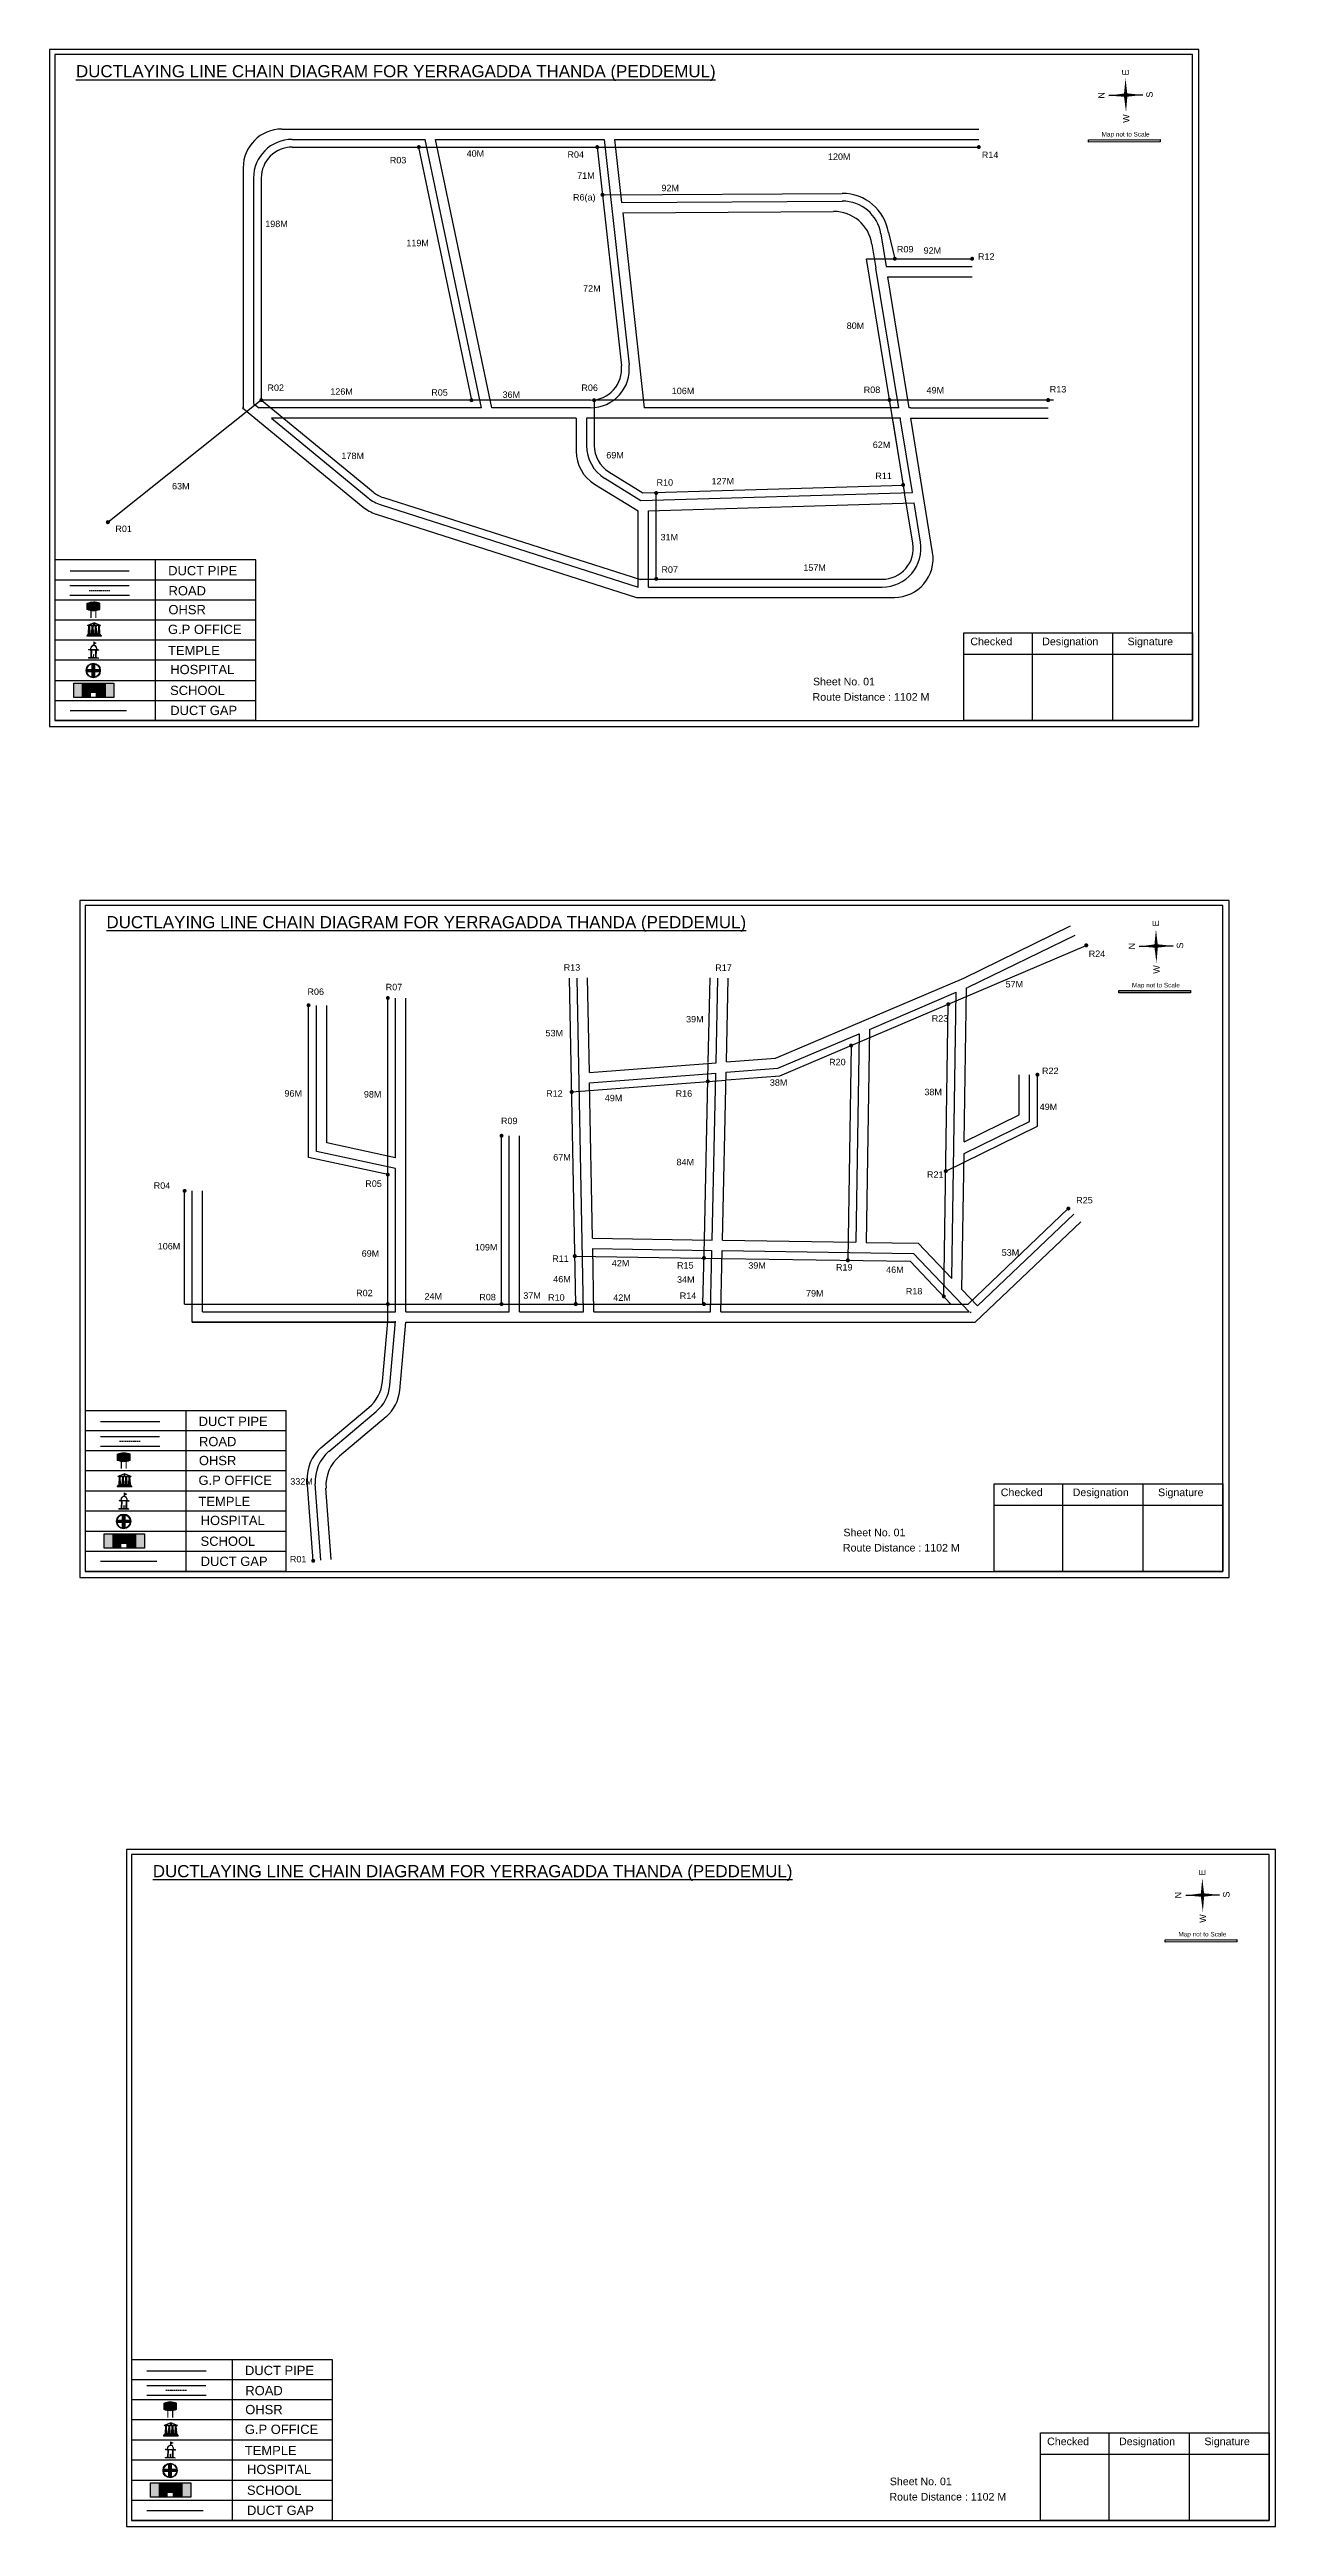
# Model space of a CAD drawing. Header units: inches. Extents: x -117 to 51867, y -12715 to 3423.
# Drawn here: x 47510 to 48459, y -12148 to -10229 of the extents above; entities that cross this region are included whole.
import ezdxf

# ---------------------------------------------------------------- set-up
doc = ezdxf.new("R2010")
doc.units = ezdxf.units.IN
doc.header["$MEASUREMENT"] = 0
doc.linetypes.add('DASHEDX2', pattern=[1.5, 1, -0.5])
for name, color, linetype in [('LANDMARK', 7, 'Continuous'), ('OHT', 7, 'Continuous'), ('pipe', 5, 'Continuous')]:
    doc.layers.add(name, color=color, linetype=linetype)
doc.styles.get("Standard").update_dxf_attribs({"font": 'arial.ttf'})

# ---------------------------------------------------------------- blocks, each defined once
blk = doc.blocks.new('OHT')
at = {"linetype": 'Continuous', "lineweight": 0, "true_color": 0x0ffffc}
blk.add_hatch(color=4, dxfattribs=at).paths.add_polyline_path([(0.01, 1), (0, 1, 0.101323), (-0.4, 0.92), (-0.4, 0.52, 0.194075), (0.4, 0.52), (0.4, 0.92, 0.097877)])
at = {"color": 4, "linetype": 'Continuous', "lineweight": 0, "true_color": 0x0ffffc, "flags": 128}
for points in [[(-0.4, 0.52), (-0.4, 0.92)], [(0.4, 0.52), (0.4, 0.92)]]:
    blk.add_lwpolyline(points, dxfattribs=at)
at = {"color": 4, "linetype": 'Continuous', "lineweight": 0, "true_color": 0x0ffffc, "const_width": 0.075, "flags": 128}
for points in [[(-0.15, 0), (-0.15, 0.48)], [(0.15, 0), (0.15, 0.47)]]:
    blk.add_lwpolyline(points, dxfattribs=at)
at = {"color": 4, "linetype": 'Continuous', "lineweight": 0, "true_color": 0x0ffffc}
for centre, radius, start, end in [((0.01, -0.02), 1.02, 67.3109, 113.4711), ((0, 1.51), 1.07, 247.7682, 291.7007)]:
    blk.add_arc(centre, radius, start, end, dxfattribs=at)
blk = doc.blocks.new('Government_Office')
at = {"linetype": 'Continuous', "lineweight": 0, "true_color": 0xff0000}
for points in [[(-0.5, 0.05), (0.5, 0.05), (0.5, 0), (-0.5, 0)], [(-0.45, 0.08), (-0.45, 0.12), (0.45, 0.12), (0.45, 0.08)], [(-0.4, 0.14), (-0.4, 0.18), (0.4, 0.18), (0.4, 0.14)]]:
    blk.add_hatch(color=1, dxfattribs=at).paths.add_polyline_path(points)
h = blk.add_hatch(color=1, dxfattribs=at)
h.paths.add_polyline_path([(0.44, 0.72), (0.45, 0.75), (0, 0.93), (-0.45, 0.75), (-0.44, 0.72)])
h.paths.add_polyline_path([(0.36, 0.75), (-0.36, 0.75), (0, 0.9)], flags=16)
h.paths.add_polyline_path([(0, 0.78, -1), (0, 0.87, -1)], flags=0)
h = blk.add_hatch(color=1, dxfattribs=at)
edge = h.paths.add_edge_path()
edge.add_line((-0.27, 0.2), (-0.3, 0.68))
edge.add_line((-0.3, 0.68), (-0.29, 0.68))
edge.add_arc((-0.28, 0.69), 0.0176, 225.304, 441.5659)
edge.add_line((-0.28, 0.7), (-0.39, 0.7))
edge.add_arc((-0.39, 0.69), 0.0176, 98.4341, 314.696)
edge.add_line((-0.38, 0.68), (-0.37, 0.68))
edge.add_line((-0.37, 0.68), (-0.4, 0.2))
edge.add_line((-0.4, 0.2), (-0.27, 0.2))
h = blk.add_hatch(color=1, dxfattribs=at)
edge = h.paths.add_edge_path()
edge.add_line((-0.05, 0.2), (-0.07, 0.68))
edge.add_line((-0.07, 0.68), (-0.07, 0.68))
edge.add_arc((-0.05, 0.69), 0.0176, 225.304, 441.5659)
edge.add_line((-0.05, 0.7), (-0.17, 0.7))
edge.add_arc((-0.17, 0.69), 0.0176, 98.4341, 314.696)
edge.add_line((-0.16, 0.68), (-0.15, 0.68))
edge.add_line((-0.15, 0.68), (-0.18, 0.2))
edge.add_line((-0.18, 0.2), (-0.05, 0.2))
h = blk.add_hatch(color=1, dxfattribs=at)
edge = h.paths.add_edge_path()
edge.add_arc((0, 0.83), 0.0467, 90, 270)
edge.add_arc((0, 0.83), 0.0467, 270, 450)
h = blk.add_hatch(color=1, dxfattribs=at)
edge = h.paths.add_edge_path()
edge.add_line((0.18, 0.2), (0.15, 0.68))
edge.add_line((0.15, 0.68), (0.16, 0.68))
edge.add_arc((0.17, 0.69), 0.0176, 225.304, 441.5659)
edge.add_line((0.17, 0.7), (0.05, 0.7))
edge.add_arc((0.05, 0.69), 0.0176, 98.4341, 314.696)
edge.add_line((0.07, 0.68), (0.07, 0.68))
edge.add_line((0.07, 0.68), (0.05, 0.2))
edge.add_line((0.05, 0.2), (0.18, 0.2))
h = blk.add_hatch(color=1, dxfattribs=at)
edge = h.paths.add_edge_path()
edge.add_line((0.4, 0.2), (0.37, 0.68))
edge.add_line((0.37, 0.68), (0.38, 0.68))
edge.add_arc((0.39, 0.69), 0.0176, 225.304, 441.5659)
edge.add_line((0.4, 0.7), (0.28, 0.7))
edge.add_arc((0.28, 0.69), 0.0176, 98.4341, 314.696)
edge.add_line((0.29, 0.68), (0.3, 0.68))
edge.add_line((0.3, 0.68), (0.27, 0.2))
edge.add_line((0.27, 0.2), (0.4, 0.2))
at = {"color": 1, "linetype": 'Continuous', "lineweight": 0, "true_color": 0xff0000, "flags": 128}
for points in [[(-0.5, 0.05), (0.5, 0.05), (0.5, 0), (-0.5, 0)], [(-0.45, 0.75), (-0.44, 0.72), (0.44, 0.72), (0.45, 0.75), (0, 0.93)], [(-0.45, 0.08), (-0.45, 0.12), (0.45, 0.12), (0.45, 0.08)], [(-0.4, 0.14), (-0.4, 0.18), (0.4, 0.18), (0.4, 0.14)], [(-0.36, 0.75), (0.36, 0.75), (0, 0.9)]]:
    blk.add_lwpolyline(points, close=True, dxfattribs=at)
for points in [[(-0.27, 0.2), (-0.3, 0.68), (-0.29, 0.68, 1.379694), (-0.28, 0.7), (-0.39, 0.7, 1.379694), (-0.38, 0.68), (-0.37, 0.68), (-0.4, 0.2)], [(-0.05, 0.2), (-0.07, 0.68), (-0.07, 0.68, 1.379694), (-0.05, 0.7), (-0.17, 0.7, 1.379694), (-0.16, 0.68), (-0.15, 0.68), (-0.18, 0.2)], [(0, 0.87, 1), (0, 0.78, 1)], [(0.18, 0.2), (0.15, 0.68), (0.16, 0.68, 1.379694), (0.17, 0.7), (0.05, 0.7, 1.379694), (0.07, 0.68), (0.07, 0.68), (0.05, 0.2)], [(0.4, 0.2), (0.37, 0.68), (0.38, 0.68, 1.379694), (0.4, 0.7), (0.28, 0.7, 1.379694), (0.29, 0.68), (0.3, 0.68), (0.27, 0.2)]]:
    blk.add_lwpolyline(points, format="xyb", close=True, dxfattribs=at)
blk = doc.blocks.new('Temple')
at = {"linetype": 'Continuous', "lineweight": 0, "true_color": 0xff0000}
h = blk.add_hatch(color=1, dxfattribs=at)
edge = h.paths.add_edge_path()
edge.add_line((0.17, 0.49), (0.22, 0.49))
edge.add_line((0.22, 0.49), (0.22, 0.5))
edge.add_line((0.22, 0.5), (0.31, 0.5))
edge.add_line((0.31, 0.5), (0.31, 0.53))
edge.add_line((0.31, 0.53), (0.26, 0.53))
edge.add_line((0.26, 0.53), (0.26, 0.54))
edge.add_line((0.26, 0.54), (0.2, 0.54))
edge.add_spline(control_points=[(0.2, 0.54), (0.2, 0.59), (0.19, 0.64), (0.14, 0.74), (0.09, 0.79), (0.03, 0.8), (0.02, 0.81), (0.01, 0.81)], knot_values=[4.712389, 4.712389, 4.712389, 4.712389, 5.278166, 5.278166, 6.117402, 6.117402, 6.223801, 6.223801, 6.223801, 6.223801], degree=3, periodic=0)
edge.add_line((0.01, 0.81), (0.01, 0.79))
edge.add_line((0.01, 0.79), (-0.01, 0.79))
edge.add_line((-0.01, 0.79), (-0.01, 0.81))
edge.add_spline(control_points=[(-0.01, 0.81), (-0.05, 0.8), (-0.1, 0.78), (-0.17, 0.7), (-0.2, 0.63), (-0.2, 0.55), (-0.2, 0.55), (-0.2, 0.54)], knot_values=[6.343965, 6.343965, 6.343965, 6.343965, 6.956638, 6.956638, 7.795874, 7.795874, 7.853982, 7.853982, 7.853982, 7.853982], degree=3, periodic=0)
edge.add_line((-0.2, 0.54), (-0.26, 0.54))
edge.add_line((-0.26, 0.54), (-0.26, 0.53))
edge.add_line((-0.26, 0.53), (-0.31, 0.53))
edge.add_line((-0.31, 0.53), (-0.31, 0.5))
edge.add_line((-0.31, 0.5), (-0.22, 0.5))
edge.add_line((-0.22, 0.5), (-0.22, 0.49))
edge.add_line((-0.22, 0.49), (-0.17, 0.49))
edge.add_line((-0.17, 0.49), (-0.17, 0.07))
edge.add_arc((-0.2, 0.07), 0.03, -90, 0, ccw=False)
edge.add_line((-0.2, 0.04), (-0.26, 0.04))
edge.add_line((-0.26, 0.04), (-0.26, 0.03))
edge.add_line((-0.26, 0.03), (-0.31, 0.03))
edge.add_line((-0.31, 0.03), (-0.31, 0))
edge.add_line((-0.31, 0), (0.31, 0))
edge.add_line((0.31, 0), (0.31, 0.03))
edge.add_line((0.31, 0.03), (0.26, 0.03))
edge.add_line((0.26, 0.03), (0.26, 0.04))
edge.add_line((0.26, 0.04), (0.2, 0.04))
edge.add_arc((0.2, 0.07), 0.03, 180, 270, ccw=False)
edge.add_line((0.17, 0.07), (0.17, 0.49))
h.paths.add_polyline_path([(0.12, 0.07, -0.414214), (0.1, 0.04), (0.05, 0.04), (0.05, 0.03), (-0.05, 0.03), (-0.05, 0.04), (-0.1, 0.04, -0.414214), (-0.12, 0.07), (-0.12, 0.5), (0.12, 0.5)], flags=16)
edge = h.paths.add_edge_path(flags=16)
edge.add_ellipse((0, 0.54), major_axis=(0, 0.242), ratio=0.722808, start_angle=270, end_angle=450, ccw=False)
edge.add_line((0.17, 0.54), (-0.17, 0.54))
h.paths.add_polyline_path([(0.01, 0.23), (0.01, 0.07), (-0.01, 0.07), (-0.01, 0.23)], flags=0)
at = {"linetype": 'Continuous', "lineweight": 0, "true_color": 0xe66000}
blk.add_hatch(color=32, dxfattribs=at).paths.add_polyline_path([(-0.01, 1), (0.15, 0.93), (0, 0.85)])
at = {"linetype": 'Continuous', "lineweight": 0, "true_color": 0xff0000}
h = blk.add_hatch(color=1, dxfattribs=at)
edge = h.paths.add_edge_path()
edge.add_line((0.01, 0.86), (0, 0.85))
edge.add_line((0, 0.85), (0, 0.93))
edge.add_line((0, 0.93), (-0.01, 0.93))
edge.add_line((-0.01, 0.93), (-0.01, 0.81))
edge.add_spline(control_points=[(-0.01, 0.81), (0, 0.81), (0, 0.81), (0.01, 0.81)], knot_values=[6.223801, 6.223801, 6.223801, 6.223801, 6.343965, 6.343965, 6.343965, 6.343965], degree=3, periodic=0)
edge.add_line((0.01, 0.81), (0.01, 0.86))
h = blk.add_hatch(color=1, dxfattribs=at)
edge = h.paths.add_edge_path()
edge.add_line((0.01, 0.79), (0.01, 0.81))
edge.add_spline(control_points=[(0.01, 0.81), (0, 0.81), (0, 0.81), (-0.01, 0.81)], knot_values=[6.223801, 6.223801, 6.223801, 6.223801, 6.343965, 6.343965, 6.343965, 6.343965], degree=3, periodic=0)
edge.add_line((-0.01, 0.81), (-0.01, 0.79))
edge.add_line((-0.01, 0.79), (0.01, 0.79))
at = {"color": 1, "linetype": 'Continuous', "lineweight": 0, "true_color": 0xff0000, "flags": 128}
blk.add_lwpolyline([(0.2, 0.54), (0.26, 0.54), (0.26, 0.53), (0.31, 0.53), (0.31, 0.5), (0.22, 0.5), (0.22, 0.49), (0.17, 0.49), (0.17, 0.07, 0.414214), (0.2, 0.04), (0.26, 0.04), (0.26, 0.03), (0.31, 0.03), (0.31, 0), (-0.31, 0), (-0.31, 0.03), (-0.26, 0.03), (-0.26, 0.04), (-0.2, 0.04, 0.414214), (-0.17, 0.07), (-0.17, 0.49), (-0.22, 0.49), (-0.22, 0.5), (-0.31, 0.5), (-0.31, 0.53), (-0.26, 0.53), (-0.26, 0.54), (-0.2, 0.54)], format="xyb", dxfattribs=at)
blk.add_lwpolyline([(-0.17, 0.54), (0.17, 0.54)], dxfattribs=at)
blk.add_lwpolyline([(0.12, 0.5), (0.12, 0.07, -0.414214), (0.1, 0.04), (0.05, 0.04), (0.05, 0.03), (-0.05, 0.03), (-0.05, 0.04), (-0.1, 0.04, -0.414214), (-0.12, 0.07), (-0.12, 0.5)], format="xyb", close=True, dxfattribs=at)
at = {"color": 32, "linetype": 'Continuous', "lineweight": 0, "true_color": 0xe66000, "flags": 128}
blk.add_lwpolyline([(-0.01, 1), (0.15, 0.93), (0, 0.85), (-0.01, 1)], dxfattribs=at)
at = {"color": 1, "linetype": 'Continuous', "lineweight": 0, "true_color": 0xff0000, "flags": 128}
for points in [[(0.01, 0.93), (-0.01, 0.93), (-0.01, 0.79), (0.01, 0.79)], [(0.01, 0.23), (-0.01, 0.23), (-0.01, 0.07), (0.01, 0.07)]]:
    blk.add_lwpolyline(points, close=True, dxfattribs=at)
at = {"color": 1, "linetype": 'Continuous', "lineweight": 0, "true_color": 0xff0000}
blk.add_ellipse((0, 0.54), major_axis=(0, 0.242), ratio=0.722808, start_param=4.712389, end_param=7.853982, dxfattribs=at)
blk.add_open_spline([(0.2, 0.54), (0.2, 0.59), (0.19, 0.64), (0.14, 0.74), (0.09, 0.79), (-0.02, 0.82), (-0.08, 0.79), (-0.17, 0.7), (-0.2, 0.63), (-0.2, 0.55), (-0.2, 0.55), (-0.2, 0.54)], degree=3, knots=[4.712389, 4.712389, 4.712389, 4.712389, 5.278166, 5.278166, 6.117402, 6.117402, 6.956638, 6.956638, 7.795874, 7.795874, 7.853982, 7.853982, 7.853982, 7.853982], dxfattribs=at)
blk = doc.blocks.new('*U113')
at = {"color": 0, "linetype": 'DASHEDX2', "transparency": 16777216}
blk.add_line((-8.2, 0), (8, 0), dxfattribs=at)
blk = doc.blocks.new('Hospital')
at = {"linetype": 'Continuous', "lineweight": 0, "true_color": 0x000000}
h = blk.add_hatch(color=18, dxfattribs=at)
h.paths.add_polyline_path([(-0.5, 0, 1), (0.5, 0, 1)])
h.paths.add_polyline_path([(0.45, 0, -1), (-0.45, 0, -1)], flags=16)
at = {"linetype": 'Continuous', "true_color": 0xff0000}
blk.add_hatch(color=1, dxfattribs=at).paths.add_polyline_path([(-0.39, 0.08), (-0.08, 0.08), (-0.08, 0.39), (0.08, 0.39), (0.08, 0.08), (0.39, 0.08), (0.39, -0.08), (0.08, -0.08), (0.08, -0.39), (-0.08, -0.39), (-0.08, -0.08), (-0.39, -0.08)])
at = {"color": 1, "linetype": 'Continuous', "true_color": 0xff0000, "flags": 128}
blk.add_lwpolyline([(-0.39, 0.08), (-0.08, 0.08), (-0.08, 0.39), (0.08, 0.39), (0.08, 0.08), (0.39, 0.08), (0.39, -0.08), (0.08, -0.08), (0.08, -0.39), (-0.08, -0.39), (-0.08, -0.08), (-0.39, -0.08)], close=True, dxfattribs=at)
at = {"color": 18, "linetype": 'Continuous', "lineweight": 0, "true_color": 0x000000}
for radius in [0.5, 0.446]:
    blk.add_circle((0, 0), radius, dxfattribs=at)
blk = doc.blocks.new('*U103')
at = {"color": 0, "linetype": 'DASHEDX2', "transparency": 16777216}
blk.add_line((-8.2, 0), (8, 0), dxfattribs=at)
blk = doc.blocks.new('*U105')
at = {"color": 0, "linetype": 'DASHEDX2', "transparency": 16777216}
blk.add_line((-8.2, 0), (8, 0), dxfattribs=at)

msp = doc.modelspace()

# ---------------------------------------------------------------- hatches: boundary and pattern name
at = {"ltscale": 0.5}
h = msp.add_hatch(color=5, dxfattribs=at)
h.dxf.hatch_style = 1
h.paths.add_polyline_path([(47797.4, -10304.5, 1), (47794.3, -10304.5, 1)])
h = msp.add_hatch(color=5, dxfattribs=at)
h.dxf.hatch_style = 1
h.paths.add_polyline_path([(47935.6, -10304.5, 1), (47932.5, -10304.5, 1)])
h = msp.add_hatch(color=5, dxfattribs=at)
h.dxf.hatch_style = 1
h.paths.add_polyline_path([(48231.2, -10304.5, 1), (48228.1, -10304.5, 1)])
at = {"true_color": 0x0093dd}
h = msp.add_hatch(color=142, dxfattribs=at)
h.dxf.hatch_style = 1
h.paths.add_polyline_path([(48314.6, -10298.8), (48314.6, -10300.7), (48370.1, -10300.5), (48370.1, -10298.7)])
at = {"ltscale": 0.5}
h = msp.add_hatch(color=5, dxfattribs=at)
h.dxf.hatch_style = 1
h.paths.add_polyline_path([(47939.7, -10341.5, 1), (47936.6, -10341.5, 1)])
h = msp.add_hatch(color=5, dxfattribs=at)
h.dxf.hatch_style = 1
h.paths.add_polyline_path([(48166.1, -10391, 1), (48163, -10391, 1)])
h = msp.add_hatch(color=5, dxfattribs=at)
h.dxf.hatch_style = 1
h.paths.add_polyline_path([(48226, -10391, 1), (48222.9, -10391, 1)])
h = msp.add_hatch(color=5, dxfattribs=at)
h.dxf.hatch_style = 1
h.paths.add_polyline_path([(47675.4, -10500.5, 1), (47672.3, -10500.5, 1)])
h = msp.add_hatch(color=5, dxfattribs=at)
h.dxf.hatch_style = 1
h.paths.add_polyline_path([(47838.2, -10500.6, 1), (47835.1, -10500.6, 1)])
h = msp.add_hatch(color=5, dxfattribs=at)
h.dxf.hatch_style = 1
h.paths.add_polyline_path([(47933.2, -10500.6, 1), (47930.1, -10500.6, 1)])
h = msp.add_hatch(color=5, dxfattribs=at)
h.dxf.hatch_style = 1
h.paths.add_polyline_path([(48162, -10500.4, 1), (48158.9, -10500.4, 1)])
h = msp.add_hatch(color=5, dxfattribs=at)
h.dxf.hatch_style = 1
h.paths.add_polyline_path([(48285, -10500.5, 1), (48281.8, -10500.5, 1)])
h = msp.add_hatch(color=5, dxfattribs=at)
h.dxf.hatch_style = 1
h.paths.add_polyline_path([(47981.3, -10572.5, 1), (47978.2, -10572.5, 1)])
h = msp.add_hatch(color=5, dxfattribs=at)
h.dxf.hatch_style = 1
h.paths.add_polyline_path([(48172.6, -10566.2, 1), (48169.5, -10566.2, 1)])
h = msp.add_hatch(color=5, dxfattribs=at)
h.dxf.hatch_style = 1
h.paths.add_polyline_path([(47556.6, -10595.1, 1), (47553.4, -10595.1, 1)])
h = msp.add_hatch(color=5, dxfattribs=at)
h.dxf.hatch_style = 1
h.paths.add_polyline_path([(47981.3, -10639, 1), (47978.2, -10639, 1)])
at = {"true_color": 0xc8c92d}
h = msp.add_hatch(color=52, dxfattribs=at)
h.dxf.hatch_style = 1
h.paths.add_polyline_path([(47534.8, -10719.7), (47528.6, -10719.7), (47528.6, -10730.8), (47534.8, -10730.8)])
h.paths.add_polyline_path([(47559.6, -10719.7), (47553.5, -10719.7), (47553.5, -10730.8), (47559.6, -10730.8)])
at = {"true_color": 0x293189}
h = msp.add_hatch(color=177, dxfattribs=at)
h.dxf.hatch_style = 1
h.paths.add_polyline_path([(47553.5, -10719.7), (47534.8, -10719.7), (47534.8, -10730.8), (47541.8, -10730.8), (47541.8, -10727.2), (47545.6, -10727.2), (47545.6, -10730.8), (47553.5, -10730.8)])
h.paths.add_polyline_path([(47537.4, -10722.2), (47536.1, -10722.2), (47536.1, -10721), (47537.4, -10721)], flags=16)
h.paths.add_polyline_path([(47550.3, -10722.2), (47550.3, -10721), (47551.7, -10721), (47551.7, -10722.2)], flags=16)
at = {"ltscale": 0.5}
h = msp.add_hatch(color=5, dxfattribs=at)
h.dxf.hatch_style = 1
h.paths.add_polyline_path([(48314.5, -10922.9, 1), (48311.3, -10922.9, 1)])
h = msp.add_hatch(color=5, dxfattribs=at)
h.dxf.hatch_style = 1
h.paths.add_polyline_path([(47712, -10969.3, 1), (47708.9, -10969.3, 1)])
h = msp.add_hatch(color=5, dxfattribs=at)
h.dxf.hatch_style = 1
h.paths.add_polyline_path([(47773.4, -10963.7, 1), (47770.3, -10963.7, 1)])
h = msp.add_hatch(color=5, dxfattribs=at)
h.dxf.hatch_style = 1
h.paths.add_polyline_path([(48207.6, -10968.5, 1), (48204.5, -10968.5, 1)])
at = {"true_color": 0x0093dd}
h = msp.add_hatch(color=142, dxfattribs=at)
h.dxf.hatch_style = 1
h.paths.add_polyline_path([(48338.2, -10958), (48338.2, -10959.8), (48393.7, -10959.7), (48393.7, -10957.8)])
at = {"ltscale": 0.5}
h = msp.add_hatch(color=5, dxfattribs=at)
h.dxf.hatch_style = 1
h.paths.add_polyline_path([(48132.3, -11000.5, 1), (48129.2, -11000.5, 1)])
h = msp.add_hatch(color=5, dxfattribs=at)
h.dxf.hatch_style = 1
h.paths.add_polyline_path([(48021.3, -11028.3, 1), (48018.2, -11028.3, 1)])
h = msp.add_hatch(color=5, dxfattribs=at)
h.dxf.hatch_style = 1
h.paths.add_polyline_path([(48276.6, -11023.1, 1), (48273.5, -11023.1, 1)])
h = msp.add_hatch(color=5, dxfattribs=at)
h.dxf.hatch_style = 1
h.paths.add_polyline_path([(47915.9, -11036.5, 1), (47912.7, -11036.5, 1)])
h = msp.add_hatch(color=5, dxfattribs=at)
h.dxf.hatch_style = 1
h.paths.add_polyline_path([(47861.5, -11070.4, 1), (47858.4, -11070.4, 1)])
h = msp.add_hatch(color=5, dxfattribs=at)
h.dxf.hatch_style = 1
h.paths.add_polyline_path([(47773.4, -11100.5, 1), (47770.3, -11100.5, 1)])
h = msp.add_hatch(color=5, dxfattribs=at)
h.dxf.hatch_style = 1
h.paths.add_polyline_path([(48205.6, -11097.8, 1), (48202.5, -11097.8, 1)])
h = msp.add_hatch(color=5, dxfattribs=at)
h.dxf.hatch_style = 1
h.paths.add_polyline_path([(47616, -11113.1, 1), (47612.9, -11113.1, 1)])
h = msp.add_hatch(color=5, dxfattribs=at)
h.dxf.hatch_style = 1
h.paths.add_polyline_path([(48300.6, -11126.8, 1), (48297.5, -11126.8, 1)])
h = msp.add_hatch(color=5, dxfattribs=at)
h.dxf.hatch_style = 1
h.paths.add_polyline_path([(47918.3, -11163.6, 1), (47915.1, -11163.6, 1)])
h = msp.add_hatch(color=5, dxfattribs=at)
h.dxf.hatch_style = 1
h.paths.add_polyline_path([(48018.3, -11165.1, 1), (48015.2, -11165.1, 1)])
h = msp.add_hatch(color=5, dxfattribs=at)
h.dxf.hatch_style = 1
h.paths.add_polyline_path([(48129.8, -11166.9, 1), (48126.6, -11166.9, 1)])
h = msp.add_hatch(color=5, dxfattribs=at)
h.dxf.hatch_style = 1
h.paths.add_polyline_path([(47773.4, -11200.8, 1), (47770.3, -11200.8, 1)])
h = msp.add_hatch(color=5, dxfattribs=at)
h.dxf.hatch_style = 1
h.paths.add_polyline_path([(47861.5, -11200.8, 1), (47858.4, -11200.8, 1)])
h = msp.add_hatch(color=5, dxfattribs=at)
h.dxf.hatch_style = 1
h.paths.add_polyline_path([(47919, -11200.8, 1), (47915.8, -11200.8, 1)])
h = msp.add_hatch(color=5, dxfattribs=at)
h.dxf.hatch_style = 1
h.paths.add_polyline_path([(48018.3, -11200.8, 1), (48015.2, -11200.8, 1)])
h = msp.add_hatch(color=5, dxfattribs=at)
h.dxf.hatch_style = 1
h.paths.add_polyline_path([(48204.1, -11194.9, 1), (48201, -11194.9, 1)])
at = {"true_color": 0xc8c92d}
h = msp.add_hatch(color=52, dxfattribs=at)
h.dxf.hatch_style = 1
h.paths.add_polyline_path([(47558.4, -11378.9), (47552.2, -11378.9), (47552.2, -11390), (47558.4, -11390)])
h.paths.add_polyline_path([(47583.2, -11378.9), (47577, -11378.9), (47577, -11390), (47583.2, -11390)])
at = {"true_color": 0x293189}
h = msp.add_hatch(color=177, dxfattribs=at)
h.dxf.hatch_style = 1
h.paths.add_polyline_path([(47577, -11378.9), (47558.4, -11378.9), (47558.4, -11390), (47565.4, -11390), (47565.4, -11386.4), (47569.2, -11386.4), (47569.2, -11390), (47577, -11390)])
h.paths.add_polyline_path([(47561, -11381.4), (47559.6, -11381.4), (47559.6, -11380.1), (47561, -11380.1)], flags=16)
h.paths.add_polyline_path([(47573.9, -11381.4), (47573.9, -11380.1), (47575.3, -11380.1), (47575.3, -11381.4)], flags=16)
at = {"ltscale": 0.5}
h = msp.add_hatch(color=5, dxfattribs=at)
h.dxf.hatch_style = 1
h.paths.add_polyline_path([(47715.6, -11399.7, 1), (47712.5, -11399.7, 1)])
at = {"true_color": 0x0093dd}
h = msp.add_hatch(color=142, dxfattribs=at)
h.dxf.hatch_style = 1
h.paths.add_polyline_path([(48374.1, -11693.2), (48374.1, -11695), (48429.6, -11694.9), (48429.6, -11693)])
at = {"true_color": 0xc8c92d}
h = msp.add_hatch(color=52, dxfattribs=at)
h.dxf.hatch_style = 1
h.paths.add_polyline_path([(47594.3, -12114.1), (47588.1, -12114.1), (47588.1, -12125.2), (47594.3, -12125.2)])
h.paths.add_polyline_path([(47619.1, -12114.1), (47613, -12114.1), (47613, -12125.2), (47619.1, -12125.2)])
at = {"true_color": 0x293189}
h = msp.add_hatch(color=177, dxfattribs=at)
h.dxf.hatch_style = 1
h.paths.add_polyline_path([(47613, -12114.1), (47594.3, -12114.1), (47594.3, -12125.2), (47601.3, -12125.2), (47601.3, -12121.5), (47605.1, -12121.5), (47605.1, -12125.2), (47613, -12125.2)])
h.paths.add_polyline_path([(47596.9, -12116.6), (47595.6, -12116.6), (47595.6, -12115.3), (47596.9, -12115.3)], flags=16)
h.paths.add_polyline_path([(47609.8, -12116.6), (47609.8, -12115.3), (47611.2, -12115.3), (47611.2, -12116.6)], flags=16)

# ---------------------------------------------------------------- linework, layer by layer
for p, q in [((48356.6, -10264.1), (48330.4, -10264.6)), ((48330.4, -10264.6), (48356.6, -10264.1)), ((48356.6, -10264.1), (48330.4, -10264.6)), ((48343.5, -10264.3), (48356.6, -10264.1)), ((47689.8, -10290.5), (47946.6, -10290.5)), ((47697.8, -10298.5), (47800.7, -10298.5)), ((47844.3, -10506.5), (47800.7, -10298.5)), ((47852.4, -10506.5), (47808.9, -10298.5)), ((47808.9, -10298.5), (47939.5, -10298.5)), ((47939.5, -10298.5), (47958.8, -10473.2)), ((47946.6, -10290.5), (48229.7, -10290.5)), ((47947.5, -10298.5), (47952.9, -10347.4)), ((47947.5, -10298.5), (48229.7, -10298.5)), ((47659.8, -10320.5), (47659.8, -10506.5)), ((47667.8, -10328.5), (47667.8, -10503.1)), ((47952.9, -10347.4), (48124, -10346.4)), ((47952.9, -10347.4), (47952.9, -10347.4)), ((47953.8, -10355.4), (48117.2, -10354.4)), ((47953.8, -10355.4), (47970.5, -10506.5)), ((48146.9, -10379.6), (48150, -10398.3)), ((48153.7, -10371.6), (48157.9, -10397)), ((48167.6, -10506.5), (48150, -10398.3)), ((48157.9, -10397), (48224.5, -10397)), ((48175.7, -10506.5), (48159.2, -10405)), ((48159.2, -10405), (48224.5, -10405)), ((47659.4, -10506.5), (47752.8, -10583.4)), ((47659.8, -10506.5), (47659.4, -10506.5)), ((47667.8, -10503.1), (47672, -10506.5)), ((47844.3, -10506.5), (47672, -10506.5)), ((47681.7, -10514.5), (47756.7, -10576.2)), ((47917.7, -10514.5), (47681.7, -10514.5)), ((47928.9, -10506.5), (47852.4, -10506.5)), ((47917.7, -10514.5), (47917.7, -10540)), ((48168.9, -10514.5), (47925.7, -10514.5)), ((47925.7, -10514.5), (47925.7, -10535.6)), ((48167.6, -10506.5), (47970.5, -10506.5)), ((48169.1, -10515.8), (48168.9, -10514.5)), ((48177, -10506.5), (48175.7, -10506.5)), ((48177, -10506.5), (48283.4, -10506.5)), ((48193.9, -10618.5), (48177, -10514.5)), ((48177, -10514.5), (48283.4, -10514.5)), ((48178.3, -10572.2), (48169.1, -10515.8)), ((47931.9, -10565.6), (47965.8, -10586.4)), ((47939.9, -10561.1), (47967.9, -10578.4)), ((47967.9, -10578.4), (48178.3, -10572.2)), ((47762.7, -10588.8), (47964.5, -10653.3)), ((47766.6, -10581.6), (47965.8, -10645.3)), ((47965.8, -10645.3), (47965.8, -10586.4)), ((47973.8, -10586.2), (48179.6, -10580.1)), ((47973.8, -10645.3), (47973.8, -10586.2)), ((48184.5, -10610.5), (48179.6, -10580.1)), ((47513.9, -10624.3), (47513.9, -10747.5)), ((47591.7, -10624.3), (47591.7, -10748.7)), ((47669.5, -10639.9), (47513.9, -10639.9)), ((47525.6, -10644.2), (47571.5, -10644.2)), ((47973.8, -10645.3), (48154.9, -10645.3)), ((47669.5, -10655.4), (47513.9, -10655.4)), ((47525.6, -10651.7), (47571.7, -10651.7)), ((47964.5, -10653.3), (48164.3, -10653.3)), ((47669.5, -10671), (47513.9, -10671)), ((47669.5, -10686.5), (47513.9, -10686.5)), ((47669.5, -10702.1), (47513.9, -10702.1)), ((47513.9, -10717.6), (47669.5, -10717.6)), ((47513.9, -10733.2), (47669.5, -10733.2)), ((47513.9, -10747.5), (47513.9, -10748.7)), ((47513.9, -10747.8), (47513.9, -10748.7)), ((47669.5, -10748.7), (47513.9, -10748.7)), ((48218, -10948.2), (48300.8, -10907.8)), ((48221.5, -10955.3), (48304.3, -10915)), ((48380.2, -10923.3), (48353.9, -10923.7)), ((48353.9, -10923.7), (48380.2, -10923.3)), ((48380.2, -10923.3), (48353.9, -10923.7)), ((48367.1, -10923.5), (48380.2, -10923.3)), ((47923.5, -11206.8), (47918.6, -10948.2)), ((47928, -11021.4), (47926.6, -10948)), ((48026.1, -11013.8), (48027.5, -10948.2)), ((48034.1, -11013.2), (48035.5, -10948.3)), ((48072.2, -11010.3), (48218, -10948.2)), ((48218.4, -11075.2), (48220.2, -10955.9)), ((48220.2, -10955.9), (48221.1, -10955.5)), ((47716.5, -11082.5), (47716.5, -10969.5)), ((47724.5, -11076), (47724.5, -10969.5)), ((47777.8, -11087.5), (47777.8, -10963.7)), ((47785.8, -11206.8), (47785.8, -10963.7)), ((48145, -10988), (48212.2, -10959.3)), ((48208.7, -11181.1), (48212.2, -10959.3)), ((48074.1, -11018.1), (48136.9, -10991.4)), ((48136.9, -10991.4), (48134.4, -11152.9)), ((48145, -10988), (48142.4, -11153.1)), ((47928, -11021.4), (48026.1, -11013.8)), ((48034.1, -11013.2), (48072.2, -11010.3)), ((47920, -11022), (47920, -11022)), ((47928.2, -11029.4), (48025.9, -11021.9)), ((47930.4, -11149.8), (47928.2, -11029.4)), ((48023.1, -11151.2), (48025.9, -11021.9)), ((48031.1, -11151.4), (48033.9, -11021.2)), ((48033.9, -11021.2), (48074.1, -11018.1)), ((48261, -11054.3), (48261, -11023.1)), ((48269, -11059.3), (48269, -11023.1)), ((47865.9, -11206.8), (47865.9, -11070.4)), ((47873.9, -11206.8), (47873.9, -11070.4)), ((48218.2, -11084.2), (48269, -11059.3)), ((48218.4, -11075.2), (48261, -11054.3)), ((47777.8, -11095.7), (47716.5, -11082.5)), ((47777.8, -11087.5), (47724.5, -11076)), ((47785.8, -11089.2), (47785.8, -11089.2)), ((48216.6, -11189.4), (48218.2, -11084.2)), ((47777.8, -11206.8), (47777.8, -11095.7)), ((47620.4, -11214.8), (47620.4, -11113.1)), ((47628.4, -11206.8), (47628.4, -11113.1)), ((48226.9, -11214.8), (48308.7, -11137)), ((48228.7, -11202.1), (48303.2, -11131.2)), ((47922.6, -11157.7), (47922.6, -11157.7)), ((47930.4, -11149.8), (48023.1, -11151.2)), ((47930.6, -11157.8), (48022.9, -11159.2)), ((47931.5, -11206.8), (47930.6, -11157.8)), ((48021.8, -11206.8), (48022.9, -11159.2)), ((48029.8, -11206.8), (48030.9, -11159.4)), ((48030.9, -11159.4), (48179.1, -11161.6)), ((48031.1, -11151.4), (48134.4, -11152.9)), ((48142.4, -11153.1), (48182.6, -11153.7)), ((48179.1, -11161.6), (48222.1, -11206.8)), ((48182.6, -11153.7), (48208.7, -11181.1)), ((48216.6, -11189.4), (48228.7, -11202.1)), ((47777.8, -11214.8), (47620.4, -11214.8)), ((47620.4, -11214.8), (47777.8, -11214.8)), ((47628.4, -11206.8), (47777.8, -11206.8)), ((47773.4, -11263.7), (47777.9, -11214.1)), ((47777.8, -11214.8), (47777.8, -11214.4)), ((47781.1, -11267.7), (47785.8, -11214.8)), ((47785.8, -11206.8), (47865.9, -11206.8)), ((47785.8, -11214.8), (48226.9, -11214.8)), ((47873.9, -11206.8), (47923.5, -11206.8)), ((47917.5, -11206.9), (47917.5, -11206.8)), ((47931.5, -11206.8), (48021.8, -11206.8)), ((48029.7, -11215), (48029.7, -11214.8)), ((48029.8, -11206.8), (48222.1, -11206.8)), ((48222.9, -11207.6), (48223.7, -11206.8)), ((47537.5, -11283.5), (47537.5, -11406.7)), ((47693, -11299), (47537.5, -11299)), ((47615.3, -11283.5), (47615.3, -11407.9)), ((47726.2, -11314.9), (47762.9, -11284)), ((47734.5, -11318.4), (47770.5, -11288)), ((47693, -11314.6), (47537.5, -11314.6)), ((47549.2, -11303.3), (47595, -11303.3)), ((47549.2, -11310.8), (47595.3, -11310.8)), ((47693, -11330.1), (47537.5, -11330.1)), ((47720, -11399.3), (47715.7, -11340)), ((47693, -11345.7), (47537.5, -11345.7)), ((47728, -11398.7), (47723.9, -11343.5)), ((47693, -11361.2), (47537.5, -11361.2)), ((47537.5, -11376.8), (47693, -11376.8)), ((47537.5, -11392.3), (47693, -11392.3)), ((47537.5, -11406.7), (47537.5, -11407.9)), ((47537.5, -11406.9), (47537.5, -11407.9)), ((47693, -11407.9), (47537.5, -11407.9)), ((48416.1, -11658.5), (48389.9, -11658.9)), ((48389.9, -11658.9), (48416.1, -11658.5)), ((48416.1, -11658.5), (48389.9, -11658.9)), ((48403, -11658.7), (48416.1, -11658.5)), ((47573.4, -12018.7), (47573.4, -12141.9)), ((47651.2, -12018.7), (47651.2, -12143.1)), ((47729, -12034.2), (47573.4, -12034.2)), ((47729, -12049.8), (47573.4, -12049.8)), ((47585.1, -12038.5), (47631, -12038.5)), ((47585.1, -12046), (47631.2, -12046)), ((47729, -12065.3), (47573.4, -12065.3)), ((47729, -12080.9), (47573.4, -12080.9)), ((47729, -12096.4), (47573.4, -12096.4)), ((47573.4, -12112), (47729, -12112)), ((47573.4, -12127.5), (47729, -12127.5)), ((47573.4, -12141.9), (47573.4, -12143.1)), ((47573.4, -12142.1), (47573.4, -12143.1)), ((47729, -12143.1), (47573.4, -12143.1))]:
    msp.add_line(p, q)
at = {"color": 1}
for p, q in [((48330.4, -10264.6), (48343.5, -10264.3)), ((48353.9, -10923.7), (48367.1, -10923.5)), ((48389.9, -11658.9), (48403, -11658.7))]:
    msp.add_line(p, q, dxfattribs=at)
at = {"color": 242, "true_color": 0xcd2027}
for p, q in [((48271, -10680.9), (48271, -10748.8)), ((48333.2, -10680.9), (48333.2, -10748.8)), ((48218, -10697.3), (48395.2, -10697.3)), ((48294.6, -11340), (48294.6, -11407.9)), ((48356.8, -11340), (48356.8, -11407.9)), ((48241.6, -11356.5), (48418.8, -11356.5)), ((48330.5, -12075.2), (48330.5, -12143.1)), ((48392.7, -12075.2), (48392.7, -12143.1)), ((48277.5, -12091.7), (48454.7, -12091.7))]:
    msp.add_line(p, q, dxfattribs=at)
for points in [[(47509.8, -10228.9), (47509.8, -10753.4), (48400, -10753.4), (48400, -10228.9)], [(47513.9, -10232.9), (47513.9, -10748.7), (48395.2, -10748.7), (48395.2, -10232.9)], [(47559.7, -10719.7), (47559.7, -10730.8), (47528.6, -10730.8), (47528.6, -10719.7)], [(47537.4, -10721), (47537.4, -10722.2), (47536.1, -10722.2), (47536.1, -10721)], [(47550.3, -10722.2), (47550.3, -10721), (47551.7, -10721), (47551.7, -10722.2)], [(47533.4, -10888.1), (47533.4, -11412.6), (48423.5, -11412.6), (48423.5, -10888.1)], [(47537.5, -10892.1), (47537.5, -11407.9), (48418.8, -11407.9), (48418.8, -10892.1)], [(47583.3, -11378.9), (47583.3, -11390), (47552.2, -11390), (47552.2, -11378.9)], [(47561, -11380.1), (47561, -11381.4), (47559.6, -11381.4), (47559.6, -11380.1)], [(47573.9, -11381.4), (47573.9, -11380.1), (47575.3, -11380.1), (47575.3, -11381.4)], [(47569.3, -11623.3), (47569.3, -12147.8), (48459.5, -12147.8), (48459.5, -11623.3)], [(47573.4, -11627.3), (47573.4, -12143.1), (48454.7, -12143.1), (48454.7, -11627.3)], [(47619.2, -12114.1), (47619.2, -12125.2), (47588.1, -12125.2), (47588.1, -12114.1)], [(47596.9, -12115.3), (47596.9, -12116.6), (47595.6, -12116.6), (47595.6, -12115.3)], [(47609.8, -12116.6), (47609.8, -12115.3), (47611.2, -12115.3), (47611.2, -12116.6)]]:
    msp.add_lwpolyline(points, close=True)
at = {"color": 142, "true_color": 0x0093dd}
for points in [[(48370.1, -10300.5), (48314.6, -10300.7), (48314.6, -10298.8), (48370.1, -10298.7), (48370.1, -10300.5)], [(48393.7, -10959.7), (48338.2, -10959.8), (48338.2, -10958), (48393.7, -10957.8), (48393.7, -10959.7)], [(48429.6, -11694.9), (48374.1, -11695), (48374.1, -11693.2), (48429.6, -11693), (48429.6, -11694.9)]]:
    msp.add_lwpolyline(points, dxfattribs=at)
for points in [[(47669.5, -10748.7), (47669.5, -10624.3), (47513.9, -10624.3)], [(47540.5, -10730.8), (47540.5, -10726.7), (47547, -10726.7), (47547, -10730.8)], [(47693, -11407.9), (47693, -11283.5), (47537.5, -11283.5)], [(47564, -11390), (47564, -11385.9), (47570.6, -11385.9), (47570.6, -11390)], [(47729, -12143.1), (47729, -12018.7), (47573.4, -12018.7)], [(47600, -12125.2), (47600, -12121.1), (47606.5, -12121.1), (47606.5, -12125.2)]]:
    msp.add_lwpolyline(points)
at = {"color": 242, "true_color": 0xcd2027}
for points in [[(48395.2, -10748.8), (48218, -10748.8), (48218, -10680.9), (48395.2, -10680.9)], [(48418.8, -11407.9), (48241.6, -11407.9), (48241.6, -11340), (48418.8, -11340)], [(48454.7, -12143.1), (48277.5, -12143.1), (48277.5, -12075.2), (48454.7, -12075.2)]]:
    msp.add_lwpolyline(points, close=True, dxfattribs=at)
for centre, start, end in [((47689.8, -10320.5), 90, 180), ((47697.8, -10328.5), 90, 180), ((48117.3, -10384.4), 9.2442, 90.3282), ((48124.1, -10376.4), 9.2442, 90.3282), ((47928.9, -10476.5), 270, 6.304), ((47947.7, -10540), 180, 238.3663), ((47955.7, -10535.6), 180, 238.3663), ((47771.8, -10560.2), 230.5363, 252.2814), ((47775.7, -10553.1), 230.5363, 252.2814), ((48154.9, -10615.3), 270, 9.2442), ((48164.3, -10623.3), 270, 9.2442), ((47743.5, -11261.1), 310.1252, 354.8883), ((47751.2, -11265.1), 310.1252, 354.8883), ((47745.6, -11337.8), 130.1252, 184.2209), ((47753.9, -11341.3), 130.1252, 184.2209)]:
    msp.add_arc(centre, 30, start, end)
at = {"color": 1}
for points in [[(48343.5, -10265.6), (48343.5, -10262.8), (48330.4, -10264.6)], [(48343.5, -10265.6), (48343.5, -10262.8), (48330.4, -10264.6)], [(48367.1, -10924.8), (48367.1, -10922), (48353.9, -10923.7)], [(48367.1, -10924.8), (48367.1, -10922), (48353.9, -10923.7)], [(48403, -11660), (48403, -11657.2), (48389.9, -11658.9)], [(48403, -11660), (48403, -11657.2), (48389.9, -11658.9)]]:
    msp.add_solid(points, dxfattribs=at)
for points in [[(48344.8, -10264.3), (48342, -10264.4), (48343.3, -10251.2)], [(48344.8, -10264.3), (48342, -10264.4), (48343.3, -10251.2)], [(48344.8, -10264.3), (48342, -10264.4), (48343.7, -10277.5)], [(48344.8, -10264.3), (48342, -10264.4), (48343.7, -10277.5)], [(48343.5, -10265.6), (48343.5, -10262.8), (48356.6, -10264.1)], [(48343.5, -10265.6), (48343.5, -10262.8), (48356.6, -10264.1)], [(48368.4, -10923.5), (48365.6, -10923.5), (48366.9, -10910.4)], [(48368.4, -10923.5), (48365.6, -10923.5), (48366.9, -10910.4)], [(48368.4, -10923.5), (48365.6, -10923.5), (48367.3, -10936.6)], [(48368.4, -10923.5), (48365.6, -10923.5), (48367.3, -10936.6)], [(48367.1, -10924.8), (48367.1, -10922), (48380.2, -10923.3)], [(48367.1, -10924.8), (48367.1, -10922), (48380.2, -10923.3)], [(48404.3, -11658.7), (48401.5, -11658.7), (48402.8, -11645.5)], [(48404.3, -11658.7), (48401.5, -11658.7), (48402.8, -11645.5)], [(48404.3, -11658.7), (48401.5, -11658.7), (48403.2, -11671.8)], [(48404.3, -11658.7), (48401.5, -11658.7), (48403.2, -11671.8)], [(48403, -11660), (48403, -11657.2), (48416.1, -11658.5)], [(48403, -11660), (48403, -11657.2), (48416.1, -11658.5)]]:
    msp.add_solid(points)
at = {"layer": 'OHT', "color": 5}
for p, q in [((47525.7, -10632.8), (47571.6, -10632.8)), ((47549.3, -11291.9), (47595.2, -11291.9)), ((47585.3, -12027.1), (47631.1, -12027.1))]:
    msp.add_line(p, q, dxfattribs=at)
at = {"layer": 'OHT', "color": 1}
for p, q in [((47525.7, -10741), (47569.3, -10741)), ((47549.3, -11400.1), (47592.9, -11400.1)), ((47585.3, -12135.3), (47628.8, -12135.3))]:
    msp.add_line(p, q, dxfattribs=at)
at = {"layer": 'pipe'}
for p, q in [((47697.8, -10304.5), (47810.1, -10304.5)), ((47836.9, -10500.5), (47795.8, -10304.5)), ((47808.9, -10304.5), (47948.2, -10304.5)), ((47934.1, -10304.5), (47952.8, -10473.9)), ((47946.6, -10304.5), (48229.7, -10304.5)), ((47673.8, -10328.5), (47673.8, -10500.5)), ((47938.2, -10341.5), (48123.9, -10340.4)), ((48159.7, -10370.6), (48164.6, -10391)), ((48142.7, -10391), (48224.5, -10391)), ((48171.3, -10566.4), (48142.7, -10391)), ((47673.8, -10500.5), (47554.9, -10595.2)), ((47851.2, -10500.5), (47673.8, -10500.5)), ((47674.1, -10500.5), (47760.5, -10571.6)), ((47928.9, -10500.5), (47851.2, -10500.5)), ((47931.7, -10500.3), (47931.7, -10535.6)), ((48287.6, -10500.5), (47931.7, -10500.5)), ((48172.4, -10573.1), (48163.2, -10516.7)), ((47943.1, -10556), (47969.5, -10572.3)), ((47969.5, -10572.3), (48171.3, -10566.4)), ((47979.8, -10639.3), (47979.8, -10572)), ((48178.6, -10611.4), (48172.2, -10572.3)), ((47768.4, -10575.9), (47967.6, -10639.6)), ((47966.7, -10639.3), (48154.9, -10639.3)), ((48075.6, -11024), (48312.9, -10922.9)), ((47917.4, -11200.8), (47912.6, -10948.3)), ((48020.1, -11013.7), (48021.5, -10948)), ((47710.5, -11087.3), (47710.5, -10968.9)), ((47771.8, -11100.5), (47771.8, -10963.7)), ((48202.5, -11194.9), (48206, -10968.5)), ((48130.8, -11000.5), (48128.2, -11166.9)), ((47914.3, -11036.5), (48033.8, -11027.3)), ((48017.1, -11151.1), (48020.1, -11014.3)), ((48034.4, -11027.2), (48075.6, -11024)), ((48275, -11063.1), (48275, -11023.1)), ((47859.9, -11200.8), (47859.9, -11070.4)), ((48204, -11097.8), (48275, -11063.1)), ((47771.8, -11100.5), (47710.5, -11087.3)), ((47771.8, -11214.2), (47771.8, -11095.7)), ((47614.4, -11200.8), (47614.4, -11113.1)), ((48221.3, -11200.8), (48299, -11126.8)), ((47916.7, -11163.6), (48030.8, -11165.4)), ((48016, -11200.8), (48017.1, -11151.1)), ((48030.8, -11165.4), (48176.5, -11167.6)), ((48176.5, -11167.6), (48208.1, -11200.8)), ((47614.4, -11200.8), (47785.8, -11200.8)), ((47785.8, -11200.8), (47873.9, -11200.8)), ((47873.9, -11200.8), (47931.4, -11200.8)), ((47931.5, -11200.8), (48030, -11200.8)), ((48029.8, -11200.8), (48221.3, -11200.8)), ((47767.7, -11260.7), (47771.8, -11214.2)), ((47720, -11312.3), (47757.1, -11281)), ((47714, -11399.7), (47709.4, -11337.4))]:
    msp.add_line(p, q, dxfattribs=at)
for centre, radius, start, end in [((47697.8, -10328.5), 24, 90, 180), ((48124.1, -10376.4), 36, 9.2442, 90.3282), ((47928.9, -10476.5), 24, 270, 6.304), ((47955.7, -10535.6), 24, 180, 238.3663), ((47775.7, -10553.1), 24, 230.5363, 252.2814), ((48154.9, -10615.3), 24, 270, 9.2442), ((47737.8, -11258.1), 30, 310.1252, 354.8883), ((47739.4, -11335.2), 30, 130.1252, 184.2209)]:
    msp.add_arc(centre, radius, start, end, dxfattribs=at)

# ---------------------------------------------------------------- block references
at = {"linetype": 'DASHEDX2'}
for name, p in [('*U113', (47548.6, -10647.9)), ('*U103', (47572.2, -11307.1)), ('*U105', (47608.1, -12042.3))]:
    msp.add_blockref(name, p, dxfattribs=at)
at = {"layer": 'LANDMARK'}
for name, p, xscale, yscale, zscale in [('Government_Office', (47544.3, -10683.4), 11.32114773247135, 11.32114773247135, 11.32114773247135), ('Hospital', (47543.7, -10710), 11.41772014427468, 11.41772014427468, 11.41772014427468), ('Government_Office', (47567.9, -11342.5), 11.32114773247135, 11.32114773247135, 11.32114773247135), ('Hospital', (47567.2, -11369.2), 11.41772014427468, 11.41772014427468, 11.41772014427468), ('Government_Office', (47603.8, -12077.7), 11.32114773247135, 11.32114773247135, 11.32114773247135), ('Hospital', (47603.2, -12104.4), 11.41772014427468, 11.41772014427468, 11.41772014427468)]:
    msp.add_blockref(name, p, dxfattribs=dict(at, xscale=xscale, yscale=yscale, zscale=zscale))
at = {"layer": 'LANDMARK', "xscale": 12.62452535729322, "yscale": 12.62452535729322, "zscale": 12.62452535729322, "rotation": 358.3713438591284}
for p in [(47543.8, -10700.5), (47567.4, -11359.7), (47603.3, -12094.8)]:
    msp.add_blockref('Temple', p, dxfattribs=at)
at = {"layer": 'OHT', "xscale": 12.45189723782068, "yscale": 12.45189723782068, "zscale": 12.45189723782068}
for p in [(47543.8, -10669.3), (47567.3, -11328.4), (47603.3, -12063.6)]:
    msp.add_blockref('OHT', p, dxfattribs=at)

# ---------------------------------------------------------------- texts
at = {"color": 242, "true_color": 0xcd2027}
for p in [(47530.3, -10250.4), (47553.9, -10909.6), (47589.8, -11644.8)]:
    msp.add_text('%%UDUCTLAYING LINE CHAIN DIAGRAM FOR YERRAGADDA THANDA (PEDDEMUL)', height=9.375, dxfattribs=at).set_placement(p)
for s, p in [('E', (48345.7, -10249)), ('N', (48327.1, -10266.9)), ('S', (48364.4, -10266.1)), ('W', (48346.3, -10285.6)), ('E', (48369.3, -10908.2)), ('N', (48350.7, -10926)), ('S', (48388, -10925.3)), ('W', (48369.9, -10944.8)), ('E', (48405.2, -11643.4)), ('N', (48386.6, -11661.2)), ('S', (48423.9, -11660.5)), ('W', (48405.8, -11680))]:
    msp.add_text(s, height=4.95, rotation=91.0063).set_placement(p)
for s, height, p in [('Map not to Scale', 3.542, (48324.8, -10296.3)), ('R03', 5, (47773.4, -10317.1)), ('40M', 5, (47832.9, -10312)), ('R04', 5, (47911, -10312.8)), ('120M', 5, (48112.8, -10314.4)), ('R14', 5, (48232, -10313)), ('R6(a)', 5, (47915.3, -10345.9)), ('71M', 5, (47918.5, -10329.1)), ('92M', 5, (47983.8, -10338.7)), ('198M', 5, (47676.9, -10366.5)), ('119M', 5, (47786.2, -10381.3)), ('R09', 5, (48166.2, -10386.1)), ('92M', 5, (48186.9, -10387.1)), ('R12', 5, (48229, -10391.8)), ('72M', 5, (47923.1, -10416.5)), ('80M', 5, (48127.3, -10445.4)), ('R02', 5, (47678.6, -10493.4)), ('126M', 5, (47727.3, -10496.4)), ('R05', 5, (47805.5, -10497.1)), ('36M', 5, (47860.7, -10498.8)), ('R06', 5, (47921.8, -10493.4)), ('106M', 5, (47991.8, -10495.9)), ('R08', 5, (48140.5, -10495)), ('49M', 5, (48189.2, -10495.4)), ('R13', 5, (48284.6, -10494.6)), ('62M', 5, (48147.5, -10537.6)), ('178M', 5, (47735.9, -10546.2)), ('69M', 5, (47941.1, -10545.7)), ('63M', 5, (47604.7, -10569.7)), ('R10', 5, (47980, -10566.8)), ('127M', 5, (48022.6, -10565.8)), ('R11', 5, (48149.5, -10561.7)), ('R01', 5, (47560.8, -10602.7)), ('31M', 5, (47983.1, -10609.2)), ('DUCT PIPE', 7.18, (47601.7, -10636.2)), ('R07', 5, (47983.8, -10634.3)), ('157M', 5, (48093.7, -10632.8)), ('ROAD ', 7.18, (47602, -10651.8)), ('OHSR', 7.18, (47601.9, -10666.4)), ('G.P OFFICE', 7.18, (47601.6, -10681.7)), ('Checked', 5.89, (48223.1, -10690.4)), ('Designation', 5.886, (48278.8, -10690.4)), ('Signature', 5.89, (48344.9, -10690.4)), ('TEMPLE', 7.18, (47601.6, -10698.1)), ('HOSPITAL', 7.18, (47603.3, -10712.8)), ('SCHOOL', 7.18, (47603.2, -10729)), ('Sheet No. 01', 5.886, (48101.2, -10721.5)), ('DUCT GAP', 7.18, (47603.3, -10744.5)), ('Route Distance : 1102 M', 5.886, (48100.9, -10733.4)), ('R24', 5, (48314.8, -10931.9)), ('R06', 5, (47709.6, -10961.3)), ('R07', 5, (47770.2, -10957.7)), ('R13', 5, (47908.1, -10942.5)), ('R17', 5, (48025.5, -10942.7)), ('57M', 5, (48250.4, -10955.5)), ('Map not to Scale', 3.542, (48348.3, -10955.5)), ('53M', 5, (47894, -10993.4)), ('39M', 5, (48002.9, -10982.6)), ('R23', 5, (48193.2, -10982)), ('R20', 5, (48113.7, -11015.8)), ('38M', 5, (48067.8, -11031.7)), ('R22', 5, (48278.6, -11022.6)), ('96M', 5, (47691.8, -11040.1)), ('98M', 5, (47753.3, -11040.8)), ('R12', 5, (47894.5, -11040.2)), ('49M', 5, (47939.9, -11043.7)), ('R16', 5, (47994.8, -11040.2)), ('38M', 5, (48187.5, -11039)), ('49M', 5, (48276.8, -11050.5)), ('R09', 5, (47859.5, -11061.4)), ('67M', 5, (47900, -11089.6)), ('84M', 5, (47995.5, -11093.3)), ('R04', 5, (47590.5, -11111.5)), ('R05', 5, (47754.4, -11110)), ('R21', 5, (48189.5, -11103)), ('R25', 5, (48305.1, -11122.8)), ('106M', 5, (47593.6, -11158.5)), ('69M', 5, (47751.6, -11164.1)), ('109M', 5, (47839.3, -11159.3)), ('R11', 5, (47899.2, -11168.1)), ('42M', 5, (47945.4, -11171.6)), ('53M', 5, (48247.4, -11163.4)), ('46M', 5, (47900, -11184)), ('34M', 5, (47995.9, -11184.3)), ('R15', 5, (47995.9, -11173.3)), ('39M', 5, (48051.1, -11173.4)), ('R19', 5, (48119, -11174.8)), ('46M', 5, (48157.9, -11176.7)), ('R02', 5, (47747.3, -11194.7)), ('24M', 5, (47800.3, -11197.3)), ('R08', 5, (47842.7, -11197.9)), ('37M', 5, (47876.8, -11196.7)), ('R10', 5, (47896, -11198.2)), ('42M', 5, (47946.5, -11198.3)), ('R14', 5, (47998, -11196.8)), ('79M', 5, (48095.8, -11195)), ('R18', 5, (48173.1, -11193.3)), ('DUCT PIPE', 7.18, (47625.3, -11295.3)), ('OHSR', 7.18, (47625.5, -11325.6)), ('ROAD ', 7.18, (47625.6, -11310.9)), ('G.P OFFICE', 7.18, (47625.2, -11340.9)), ('332M', 5, (47696.3, -11340.7)), ('TEMPLE', 7.18, (47625.2, -11357.3)), ('Checked', 5.89, (48246.7, -11349.6)), ('Designation', 5.886, (48302.4, -11349.6)), ('Signature', 5.89, (48368.5, -11349.6)), ('HOSPITAL', 7.18, (47626.9, -11372)), ('Sheet No. 01', 5.886, (48124.8, -11380.7)), ('SCHOOL', 7.18, (47626.8, -11388.1)), ('DUCT GAP', 7.18, (47626.9, -11403.7)), ('R01', 5, (47696, -11400.9)), ('Route Distance : 1102 M', 5.886, (48124.4, -11392.5)), ('Map not to Scale', 3.542, (48384.3, -11690.7)), ('DUCT PIPE', 7.18, (47661.2, -12030.5)), ('ROAD ', 7.18, (47661.5, -12046.1)), ('G.P OFFICE', 7.18, (47661.1, -12076.1)), ('OHSR', 7.18, (47661.4, -12060.8)), ('TEMPLE', 7.18, (47661.1, -12092.5)), ('Checked', 5.89, (48282.6, -12084.8)), ('Designation', 5.886, (48338.3, -12084.8)), ('Signature', 5.89, (48404.4, -12084.8)), ('HOSPITAL', 7.18, (47662.8, -12107.2)), ('SCHOOL', 7.18, (47662.7, -12123.3)), ('Route Distance : 1102 M', 5.886, (48160.4, -12127.7)), ('Sheet No. 01', 5.886, (48160.7, -12115.8)), ('DUCT GAP', 7.18, (47662.8, -12138.9))]:
    msp.add_text(s, height=height).set_placement(p)

doc.saveas('drawing.dxf')
